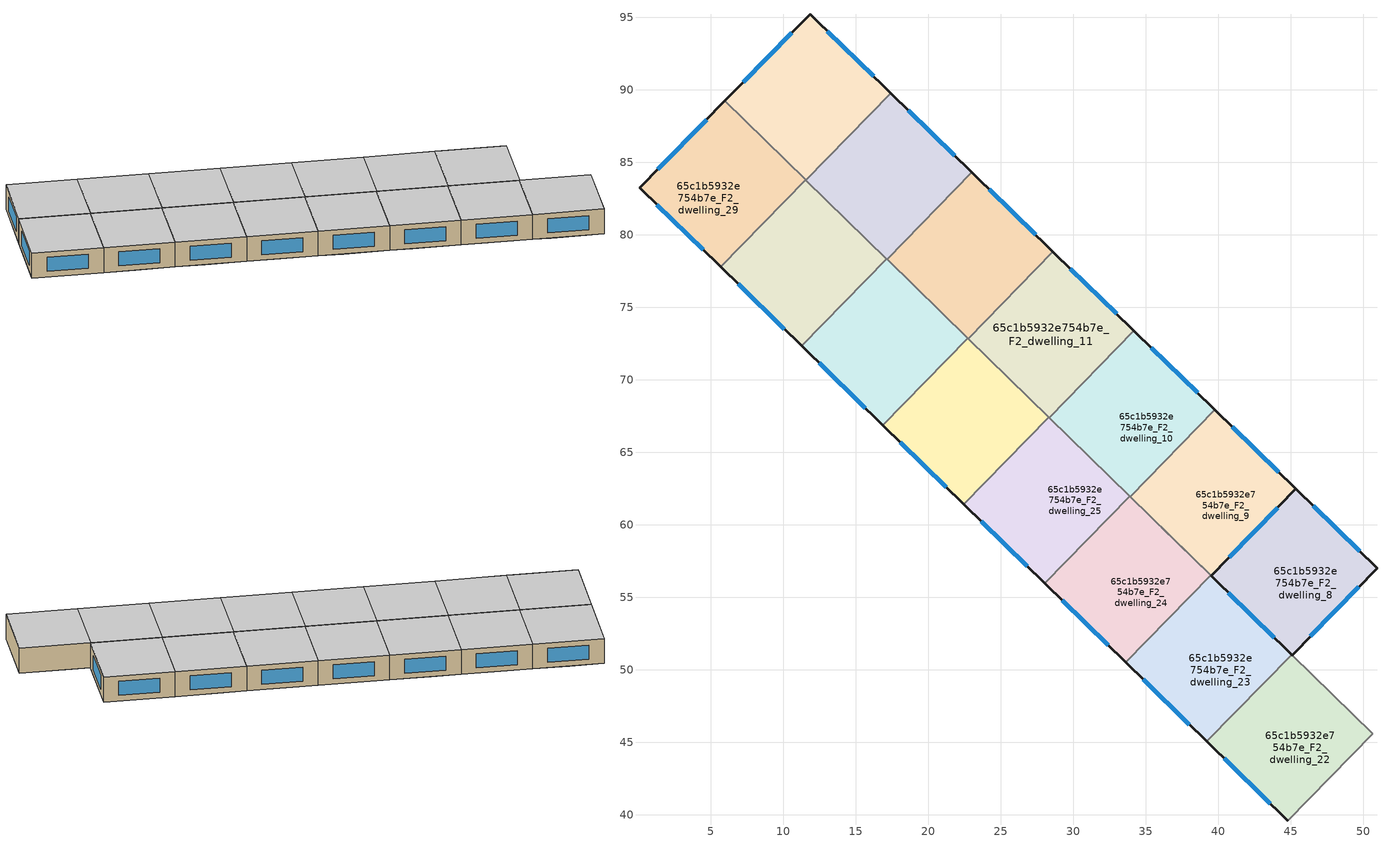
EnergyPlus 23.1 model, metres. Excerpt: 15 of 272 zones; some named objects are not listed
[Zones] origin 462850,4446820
65c1b5932e754b7e_F2_dwelling_10
 floor adiabatic (EU_floor_Construction): 39.79,67.93 33.93,61.94 30.31,65.47 36.16,71.47 z6
 floor to 65c1b5932e754b7e_F1_dwelling_23 (EU_floor_Construction): 36.16,71.47 30.31,65.47 28.34,67.39 34.2,73.39 z6
 wall outside (EU_wall_Construction): 39.79,67.93 34.2,73.39 z6:9
 wall to 65c1b5932e754b7e_F2_dwelling_9 (EU_wall_Construction): 33.93,61.94 39.79,67.93 z6:9
 wall to 65c1b5932e754b7e_F2_dwelling_11 (EU_wall_Construction): 34.2,73.39 28.34,67.39 z6:9
 wall to 65c1b5932e754b7e_F2_dwelling_25 (EU_wall_Construction): 28.34,67.39 33.9,61.97 z6:9
 wall to 65c1b5932e754b7e_F2_dwelling_24 (EU_wall_Construction): 33.9,61.97 33.93,61.94 z6:9
 window (EU_Window_Construction): 38.59,69.1 35.4,72.22 z6.64:8.36
 ceiling to 65c1b5932e754b7e_F3_dwelling_10 (EU_floor_Construction): 33.93,61.94 39.79,67.93 34.2,73.39 28.34,67.39 z9
65c1b5932e754b7e_F2_dwelling_11
 floor adiabatic (EU_floor_Construction): 34.2,73.39 28.34,67.39 22.76,72.85 28.61,78.84 z6
 wall outside (EU_wall_Construction): 34.2,73.39 28.61,78.84 z6:9
 wall to 65c1b5932e754b7e_F2_dwelling_12 (EU_wall_Construction): 28.61,78.84 22.76,72.85 z6:9
 wall to 65c1b5932e754b7e_F2_dwelling_26 (EU_wall_Construction): 22.76,72.85 28.31,67.42 z6:9
 wall to 65c1b5932e754b7e_F2_dwelling_25 (EU_wall_Construction): 28.31,67.42 28.34,67.39 z6:9
 window (EU_Window_Construction): 33,74.56 29.81,77.68 z6.64:8.36
 ceiling to 65c1b5932e754b7e_F3_dwelling_11 (EU_floor_Construction): 28.34,67.39 34.2,73.39 28.61,78.84 22.76,72.85 z9
65c1b5932e754b7e_F2_dwelling_12
 floor adiabatic (EU_floor_Construction): 28.61,78.84 22.76,72.85 19.5,76.03 25.35,82.03 z6
 floor to 65c1b5932e754b7e_F1_dwelling_27 (EU_floor_Construction): 25.35,82.03 19.5,76.03 17.17,78.31 23.02,84.3 z6
 wall outside (EU_wall_Construction): 28.61,78.84 23.02,84.3 z6:9
 wall to 65c1b5932e754b7e_F2_dwelling_13 (EU_wall_Construction): 23.02,84.3 17.17,78.31 z6:9
 wall to 65c1b5932e754b7e_F2_dwelling_27 (EU_wall_Construction): 17.17,78.31 22.73,72.88 z6:9
 wall to 65c1b5932e754b7e_F2_dwelling_26 (EU_wall_Construction): 22.73,72.88 22.76,72.85 z6:9
 window (EU_Window_Construction): 27.42,80.01 24.22,83.13 z6.64:8.36
 ceiling to 65c1b5932e754b7e_F3_dwelling_12 (EU_floor_Construction): 22.76,72.85 28.61,78.84 23.02,84.3 17.17,78.31 z9
65c1b5932e754b7e_F2_dwelling_13
 floor to 65c1b5932e754b7e_F1_dwelling_27 (EU_floor_Construction): 23.02,84.3 17.17,78.31 14.09,81.31 19.95,87.31 z6
 floor to 65c1b5932e754b7e_F1_dwelling_29 (EU_floor_Construction): 19.95,87.31 14.09,81.31 11.58,83.76 17.44,89.76 z6
 wall outside (EU_wall_Construction): 23.02,84.3 17.44,89.76 z6:9
 wall to 65c1b5932e754b7e_F2_dwelling_14 (EU_wall_Construction): 17.44,89.76 11.58,83.76 z6:9
 wall to 65c1b5932e754b7e_F2_dwelling_28 (EU_wall_Construction): 11.58,83.76 17.14,78.33 z6:9
 wall to 65c1b5932e754b7e_F2_dwelling_27 (EU_wall_Construction): 17.14,78.33 17.17,78.31 z6:9
 window (EU_Window_Construction): 21.83,85.47 18.63,88.59 z6.64:8.36
 ceiling to 65c1b5932e754b7e_F3_dwelling_13 (EU_floor_Construction): 17.17,78.31 23.02,84.3 17.44,89.76 11.58,83.76 z9
65c1b5932e754b7e_F2_dwelling_14
 floor to 65c1b5932e754b7e_F1_dwelling_29 (EU_floor_Construction): 17.44,89.76 11.58,83.76 8.69,86.59 14.54,92.59 z6
 floor to 65c1b5932e754b7e_F1_dwelling_30 (EU_floor_Construction): 14.54,92.59 8.69,86.59 5.98,89.23 11.86,95.2 z6
 wall outside (EU_wall_Construction): 17.44,89.76 11.86,95.2 5.98,89.23 z6:9
 wall to 65c1b5932e754b7e_F2_dwelling_29 (EU_wall_Construction): 5.98,89.23 11.56,83.79 z6:9
 wall to 65c1b5932e754b7e_F2_dwelling_28 (EU_wall_Construction): 11.56,83.79 11.58,83.76 z6:9
 window (EU_Window_Construction): 10.6,93.92 7.24,90.51 / 16.24,90.92 13.05,94.04 z6.64:8.36
 ceiling to 65c1b5932e754b7e_F3_dwelling_14 (EU_floor_Construction): 11.58,83.76 17.44,89.76 11.86,95.2 5.98,89.23 z9
65c1b5932e754b7e_F2_dwelling_22
 floor to 65c1b5932e754b7e_F1_dwelling_14 (EU_floor_Construction): 50.65,45.6 44.8,39.61 40.67,43.64 46.53,49.63 z6
 floor to 65c1b5932e754b7e_F1_dwelling_16 (EU_floor_Construction): 46.53,49.63 40.67,43.64 39.21,45.06 45.07,51.06 z6
 wall outside (EU_wall_Construction): 39.21,45.06 44.8,39.61 / 45.1,51.03 45.07,51.06 z6:9
 wall to 65c1b5932e754b7e_F2_dwelling_21 (EU_wall_Construction): 44.8,39.61 50.66,45.6 z6:9
 wall to 65c1b5932e754b7e_F2_dwelling_23 (EU_wall_Construction): 45.07,51.06 39.21,45.06 z6:9
 wall to 65c1b5932e754b7e_F2_dwelling_7 (EU_wall_Construction): 50.66,45.6 45.1,51.03 z6:9
 window (EU_Window_Construction): 40.41,43.89 43.6,40.78 z6.64:8.36
 ceiling to 65c1b5932e754b7e_F3_dwelling_22 (EU_floor_Construction): 44.8,39.61 50.66,45.6 45.07,51.06 39.21,45.06 z9
65c1b5932e754b7e_F2_dwelling_23
 floor to 65c1b5932e754b7e_F1_dwelling_16 (EU_floor_Construction): 45.07,51.06 39.21,45.06 35.27,48.92 41.12,54.91 z6
 floor to 65c1b5932e754b7e_F1_dwelling_18 (EU_floor_Construction): 41.12,54.91 35.27,48.92 33.63,50.52 39.48,56.51 z6
 wall outside (EU_wall_Construction): 33.63,50.52 39.21,45.06 / 45.07,51.06 39.52,56.48 z6:9
 wall to 65c1b5932e754b7e_F2_dwelling_24 (EU_wall_Construction): 39.48,56.51 33.63,50.52 z6:9
 wall to 65c1b5932e754b7e_F2_dwelling_8 (EU_wall_Construction): 39.52,56.48 39.48,56.51 z6:9
 window (EU_Window_Construction): 34.82,49.35 38.02,46.23 / 43.88,52.22 40.71,55.32 z6.64:8.36
 ceiling to 65c1b5932e754b7e_F3_dwelling_23 (EU_floor_Construction): 39.21,45.06 45.07,51.06 39.48,56.51 33.63,50.52 z9
65c1b5932e754b7e_F2_dwelling_24
 floor to 65c1b5932e754b7e_F1_dwelling_18 (EU_floor_Construction): 39.48,56.51 33.63,50.52 29.86,54.2 35.72,60.19 z6
 floor to 65c1b5932e754b7e_F1_dwelling_20 (EU_floor_Construction): 35.72,60.19 29.86,54.2 28.04,55.97 33.9,61.97 z6
 wall outside (EU_wall_Construction): 28.04,55.97 33.63,50.52 z6:9
 wall to 65c1b5932e754b7e_F2_dwelling_25 (EU_wall_Construction): 33.9,61.97 28.04,55.97 z6:9
 wall to 65c1b5932e754b7e_F2_dwelling_9 (EU_wall_Construction): 39.48,56.51 33.93,61.94 z6:9
 window (EU_Window_Construction): 29.24,54.81 32.43,51.69 z6.64:8.36
 ceiling to 65c1b5932e754b7e_F3_dwelling_24 (EU_floor_Construction): 33.63,50.52 39.48,56.51 33.9,61.97 28.04,55.97 z9
65c1b5932e754b7e_F2_dwelling_25
 floor to 65c1b5932e754b7e_F1_dwelling_22 (EU_floor_Construction): 30.31,65.47 24.46,59.48 22.46,61.43 28.31,67.42 z6
 floor adiabatic (EU_floor_Construction): 30.31,65.47 28.31,67.42 33.9,61.97 28.04,55.97 24.46,59.48 z6
 wall outside (EU_wall_Construction): 22.46,61.43 28.04,55.97 z6:9
 wall to 65c1b5932e754b7e_F2_dwelling_26 (EU_wall_Construction): 28.31,67.42 22.46,61.43 z6:9
 window (EU_Window_Construction): 23.65,60.26 26.85,57.14 z6.64:8.36
 ceiling to 65c1b5932e754b7e_F3_dwelling_25 (EU_floor_Construction): 28.04,55.97 33.9,61.97 28.31,67.42 22.46,61.43 z9
65c1b5932e754b7e_F2_dwelling_26
 floor to 65c1b5932e754b7e_F1_dwelling_22 (EU_floor_Construction): 28.31,67.42 22.46,61.43 19.05,64.76 24.9,70.75 z6
 floor to 65c1b5932e754b7e_F1_dwelling_24 (EU_floor_Construction): 24.9,70.75 19.05,64.76 16.87,66.88 22.73,72.88 z6
 wall outside (EU_wall_Construction): 16.87,66.88 22.46,61.43 z6:9
 wall to 65c1b5932e754b7e_F2_dwelling_27 (EU_wall_Construction): 22.73,72.88 16.87,66.88 z6:9
 window (EU_Window_Construction): 18.07,65.72 21.26,62.6 z6.64:8.36
 ceiling to 65c1b5932e754b7e_F3_dwelling_26 (EU_floor_Construction): 22.46,61.43 28.31,67.42 22.73,72.88 16.87,66.88 z9
65c1b5932e754b7e_F2_dwelling_27
 floor to 65c1b5932e754b7e_F1_dwelling_24 (EU_floor_Construction): 22.73,72.88 16.87,66.88 13.64,70.04 19.5,76.03 z6
 floor to 65c1b5932e754b7e_F1_dwelling_26 (EU_floor_Construction): 19.5,76.03 13.64,70.04 11.29,72.34 17.14,78.33 z6
 wall outside (EU_wall_Construction): 11.28,72.34 16.87,66.88 z6:9
 wall to 65c1b5932e754b7e_F2_dwelling_28 (EU_wall_Construction): 17.14,78.33 11.28,72.34 z6:9
 window (EU_Window_Construction): 12.48,71.17 15.67,68.05 z6.64:8.36
 ceiling to 65c1b5932e754b7e_F3_dwelling_27 (EU_floor_Construction): 16.87,66.88 22.73,72.88 17.14,78.33 11.28,72.34 z9
65c1b5932e754b7e_F2_dwelling_28
 floor to 65c1b5932e754b7e_F1_dwelling_26 (EU_floor_Construction): 17.14,78.33 11.29,72.34 8.24,75.32 14.09,81.31 z6
 floor to 65c1b5932e754b7e_F1_dwelling_28 (EU_floor_Construction): 12.13,79.31 8.24,75.32 5.7,77.79 9.59,81.78 z6
 floor to 65c1b5932e754b7e_F1_dwelling_30 (EU_floor_Construction): 14.09,81.31 12.13,79.31 9.59,81.78 11.55,83.79 z6
 wall outside (EU_wall_Construction): 5.7,77.79 11.28,72.34 z6:9
 wall to 65c1b5932e754b7e_F2_dwelling_29 (EU_wall_Construction): 11.55,83.79 5.7,77.79 z6:9
 window (EU_Window_Construction): 6.9,76.63 10.09,73.51 z6.64:8.36
 ceiling to 65c1b5932e754b7e_F3_dwelling_28 (EU_floor_Construction): 11.28,72.34 17.14,78.33 11.55,83.79 5.7,77.79 z9
65c1b5932e754b7e_F2_dwelling_29
 floor to 65c1b5932e754b7e_F1_dwelling_28 (EU_floor_Construction): 9.59,81.78 5.7,77.79 0.1,83.26 4.01,87.23 z6
 floor to 65c1b5932e754b7e_F1_dwelling_30 (EU_floor_Construction): 11.55,83.79 9.59,81.78 4.01,87.23 5.98,89.23 z6
 wall outside (EU_wall_Construction): 5.98,89.23 0.1,83.26 5.7,77.79 z6:9
 window (EU_Window_Construction): 1.3,82.09 4.5,78.96 / 4.72,87.95 1.36,84.54 z6.64:8.36
 ceiling to 65c1b5932e754b7e_F3_dwelling_29 (EU_floor_Construction): 5.7,77.79 11.55,83.79 5.98,89.23 0.1,83.26 z9
65c1b5932e754b7e_F2_dwelling_8
 floor to 65c1b5932e754b7e_F1_dwelling_17 (EU_floor_Construction): 50.96,57.02 45.1,51.03 45.07,51.06 41.12,54.91 46.98,60.91 z6
 floor to 65c1b5932e754b7e_F1_dwelling_19 (EU_floor_Construction): 46.98,60.91 41.12,54.91 38.93,57.06 39.52,56.48 45.37,62.48 z6
 wall outside (EU_wall_Construction): 45.07,51.06 45.1,51.03 50.96,57.02 45.37,62.48 39.52,56.48 45.07,51.06 z6:9
 wall to 65c1b5932e754b7e_F2_dwelling_9 (EU_wall_Construction): 39.52,56.48 39.48,56.51 z6:9
 wall adiabatic (EU_wall_Construction): 39.48,56.51 36.09,59.83 39.48,56.51 z6:9
 window (EU_Window_Construction): 46.36,52.31 49.7,55.74 / 49.76,58.19 46.57,61.31 / 44.12,61.19 40.77,57.77 / 40.71,55.32 43.88,52.22 z6.64:8.36
 ceiling to 65c1b5932e754b7e_F3_dwelling_8 (EU_floor_Construction): 45.1,51.03 50.96,57.02 45.37,62.48 39.52,56.48 45.07,51.06 z9
65c1b5932e754b7e_F2_dwelling_9
 floor to 65c1b5932e754b7e_F1_dwelling_19 (EU_floor_Construction): 45.37,62.48 39.52,56.48 35.72,60.19 41.57,66.19 z6
 floor adiabatic (EU_floor_Construction): 41.57,66.19 35.72,60.19 33.93,61.94 39.79,67.93 z6
 wall outside (EU_wall_Construction): 39.52,56.48 45.37,62.48 39.79,67.93 z6:9
 window (EU_Window_Construction): 40.77,57.77 44.12,61.19 / 44.18,63.65 40.98,66.76 z6.64:8.36
 ceiling to 65c1b5932e754b7e_F3_dwelling_9 (EU_floor_Construction): 39.52,56.48 45.37,62.48 39.79,67.93 33.93,61.94 z9
[Building]
EU S2 Campaign: North Axis=0; Terrain=City; Solar Distribution=FullExterior
[Site:Location]
Yerevan-Zvartnots.Intl.AP: Latitude=40.15; Longitude=44.383; Time Zone=4; Elevation=854
[SizingPeriod:WeatherFileDays]
AnnualSizingPeriod: Begin Month=1; Begin Day of Month=1; End Month=12; End Day of Month=31; Day of Week for Start Day=Monday; Use Weather File Daylight Saving Period=No; Use Weather File Rain and Snow Indicators=No
[MATERIAL]
EU_InternalMass_Material: Roughness=MediumRough; Thickness=0.1; Conductivity=1; Density=1800; Specific Heat=900; Thermal Absorptance=0.9; Solar Absorptance=0.7; Visible Absorptance=0.7
[MATERIAL:NOMASS] Roughness=MediumRough; Thermal Absorptance=0.9; Solar Absorptance=0.7; Visible Absorptance=0.7
Name | Thermal Resistance
EU_wall_NoMass | 1.05043
EU_floor_NoMass | 0.478065
[WINDOWMATERIAL:SIMPLEGLAZINGSYSTEM]
EU_Window_SimpleGlazing: UFactor=2.5566; Solar Heat Gain Coefficient=0.75; Visible Transmittance=0.75
[CONSTRUCTION]
EU_wall_Construction: EU_wall_NoMass
EU_floor_Construction: EU_floor_NoMass
EU_Window_Construction: EU_Window_SimpleGlazing
EU_InternalMass_Construction: EU_InternalMass_Material
[ZONE] Type=1; Multiplier=1; Ceiling Height=autocalculate; Floor Area=autocalculate; Part of Total Floor Area=Yes
Name | Volume
65c1b5932e754b7e_F2_dwelling_10; 65c1b5932e754b7e_F2_dwelling_11 | 196.3
65c1b5932e754b7e_F2_dwelling_12; 65c1b5932e754b7e_F2_dwelling_8 | 196.319
65c1b5932e754b7e_F2_dwelling_13 | 196.302
65c1b5932e754b7e_F2_dwelling_14; 65c1b5932e754b7e_F2_dwelling_24 | 196.315
65c1b5932e754b7e_F2_dwelling_22 | 196.321
65c1b5932e754b7e_F2_dwelling_23 | 196.299
65c1b5932e754b7e_F2_dwelling_25 | 196.279
65c1b5932e754b7e_F2_dwelling_26 | 196.332
65c1b5932e754b7e_F2_dwelling_27 | 196.314
65c1b5932e754b7e_F2_dwelling_28 | 196.297
65c1b5932e754b7e_F2_dwelling_29 | 196.293
65c1b5932e754b7e_F2_dwelling_9 | 196.294
[INTERNALMASS] Construction=EU_InternalMass_Construction
Name | Zone or ZoneList | Surface Area
65c1b5932e754b7e_F2_dwelling_8_EU_InternalMass | 65c1b5932e754b7e_F2_dwelling_8 | 65.4443
65c1b5932e754b7e_F2_dwelling_9_EU_InternalMass | 65c1b5932e754b7e_F2_dwelling_9 | 65.4328
65c1b5932e754b7e_F2_dwelling_10_EU_InternalMass | 65c1b5932e754b7e_F2_dwelling_10 | 65.4332
65c1b5932e754b7e_F2_dwelling_11_EU_InternalMass | 65c1b5932e754b7e_F2_dwelling_11 | 65.4335
65c1b5932e754b7e_F2_dwelling_12_EU_InternalMass | 65c1b5932e754b7e_F2_dwelling_12 | 65.4396
65c1b5932e754b7e_F2_dwelling_13_EU_InternalMass | 65c1b5932e754b7e_F2_dwelling_13 | 65.434
65c1b5932e754b7e_F2_dwelling_14_EU_InternalMass | 65c1b5932e754b7e_F2_dwelling_14 | 65.4386
65c1b5932e754b7e_F2_dwelling_22_EU_InternalMass | 65c1b5932e754b7e_F2_dwelling_22 | 65.4381
65c1b5932e754b7e_F2_dwelling_23_EU_InternalMass | 65c1b5932e754b7e_F2_dwelling_23 | 65.4324
65c1b5932e754b7e_F2_dwelling_24_EU_InternalMass | 65c1b5932e754b7e_F2_dwelling_24 | 65.4383
65c1b5932e754b7e_F2_dwelling_25_EU_InternalMass | 65c1b5932e754b7e_F2_dwelling_25 | 65.4263
65c1b5932e754b7e_F2_dwelling_26_EU_InternalMass | 65c1b5932e754b7e_F2_dwelling_26 | 65.444
65c1b5932e754b7e_F2_dwelling_27_EU_InternalMass | 65c1b5932e754b7e_F2_dwelling_27 | 65.4381
65c1b5932e754b7e_F2_dwelling_28_EU_InternalMass | 65c1b5932e754b7e_F2_dwelling_28 | 65.4324
65c1b5932e754b7e_F2_dwelling_29_EU_InternalMass | 65c1b5932e754b7e_F2_dwelling_29 | 65.4308
[OTHEREQUIPMENT] Fuel Type=Electricity; Design Level Calculation Method=Watts/Area; Power per Zone Floor Area=1; Fraction Latent=0; Fraction Radiant=0; Fraction Lost=0; Carbon Dioxide Generation Rate=0; EndUse Subcategory=EU_Step8_InternalGains
Name | Zone or ZoneList or Space or SpaceList | Schedule
EU_Step8_InternalGain_65c1b5932e754b7e_F2_dwelling_8_f000 | 65c1b5932e754b7e_F2_dwelling_8 | EU_Step8_GainSchedule_65c1b5932e754b7e_F2_dwelling_8_f000
EU_Step8_InternalGain_65c1b5932e754b7e_F2_dwelling_9_f000 | 65c1b5932e754b7e_F2_dwelling_9 | EU_Step8_GainSchedule_65c1b5932e754b7e_F2_dwelling_9_f000
EU_Step8_InternalGain_65c1b5932e754b7e_F2_dwelling_10_f000 | 65c1b5932e754b7e_F2_dwelling_10 | EU_Step8_GainSchedule_65c1b5932e754b7e_F2_dwelling_10_f000
EU_Step8_InternalGain_65c1b5932e754b7e_F2_dwelling_11_f000 | 65c1b5932e754b7e_F2_dwelling_11 | EU_Step8_GainSchedule_65c1b5932e754b7e_F2_dwelling_11_f000
EU_Step8_InternalGain_65c1b5932e754b7e_F2_dwelling_12_f000 | 65c1b5932e754b7e_F2_dwelling_12 | EU_Step8_GainSchedule_65c1b5932e754b7e_F2_dwelling_12_f000
EU_Step8_InternalGain_65c1b5932e754b7e_F2_dwelling_13_f000 | 65c1b5932e754b7e_F2_dwelling_13 | EU_Step8_GainSchedule_65c1b5932e754b7e_F2_dwelling_13_f000
EU_Step8_InternalGain_65c1b5932e754b7e_F2_dwelling_14_f000 | 65c1b5932e754b7e_F2_dwelling_14 | EU_Step8_GainSchedule_65c1b5932e754b7e_F2_dwelling_14_f000
EU_Step8_InternalGain_65c1b5932e754b7e_F2_dwelling_22_f000 | 65c1b5932e754b7e_F2_dwelling_22 | EU_Step8_GainSchedule_65c1b5932e754b7e_F2_dwelling_22_f000
EU_Step8_InternalGain_65c1b5932e754b7e_F2_dwelling_23_f000 | 65c1b5932e754b7e_F2_dwelling_23 | EU_Step8_GainSchedule_65c1b5932e754b7e_F2_dwelling_23_f000
EU_Step8_InternalGain_65c1b5932e754b7e_F2_dwelling_24_f000 | 65c1b5932e754b7e_F2_dwelling_24 | EU_Step8_GainSchedule_65c1b5932e754b7e_F2_dwelling_24_f000
EU_Step8_InternalGain_65c1b5932e754b7e_F2_dwelling_25_f000 | 65c1b5932e754b7e_F2_dwelling_25 | EU_Step8_GainSchedule_65c1b5932e754b7e_F2_dwelling_25_f000
EU_Step8_InternalGain_65c1b5932e754b7e_F2_dwelling_26_f000 | 65c1b5932e754b7e_F2_dwelling_26 | EU_Step8_GainSchedule_65c1b5932e754b7e_F2_dwelling_26_f000
EU_Step8_InternalGain_65c1b5932e754b7e_F2_dwelling_27_f000 | 65c1b5932e754b7e_F2_dwelling_27 | EU_Step8_GainSchedule_65c1b5932e754b7e_F2_dwelling_27_f000
EU_Step8_InternalGain_65c1b5932e754b7e_F2_dwelling_28_f000 | 65c1b5932e754b7e_F2_dwelling_28 | EU_Step8_GainSchedule_65c1b5932e754b7e_F2_dwelling_28_f000
EU_Step8_InternalGain_65c1b5932e754b7e_F2_dwelling_29_f000 | 65c1b5932e754b7e_F2_dwelling_29 | EU_Step8_GainSchedule_65c1b5932e754b7e_F2_dwelling_29_f000
[ZONEVENTILATION:DESIGNFLOWRATE] Schedule=EU_AlwaysOn; Design Flow Rate Calculation Method=AirChanges/Hour; Air Changes per Hour=0.557805; Ventilation Type=Natural; Fan Pressure Rise=0; Fan Total Efficiency=1; Constant Term Coefficient=1; Temperature Term Coefficient=0; Velocity Term Coefficient=0; Velocity Squared Term Coefficient=0; Minimum Indoor Temperature=-100; Maximum Indoor Temperature=100; Delta Temperature=-100; Minimum Outdoor Temperature=-100; Maximum Outdoor Temperature=100; Maximum Wind Speed=40
Name | Zone or ZoneList or Space or SpaceList
EU_ConstantAir_65c1b5932e754b7e_F2_dwelling_8 | 65c1b5932e754b7e_F2_dwelling_8
EU_ConstantAir_65c1b5932e754b7e_F2_dwelling_9 | 65c1b5932e754b7e_F2_dwelling_9
EU_ConstantAir_65c1b5932e754b7e_F2_dwelling_10 | 65c1b5932e754b7e_F2_dwelling_10
EU_ConstantAir_65c1b5932e754b7e_F2_dwelling_11 | 65c1b5932e754b7e_F2_dwelling_11
EU_ConstantAir_65c1b5932e754b7e_F2_dwelling_12 | 65c1b5932e754b7e_F2_dwelling_12
EU_ConstantAir_65c1b5932e754b7e_F2_dwelling_13 | 65c1b5932e754b7e_F2_dwelling_13
EU_ConstantAir_65c1b5932e754b7e_F2_dwelling_14 | 65c1b5932e754b7e_F2_dwelling_14
EU_ConstantAir_65c1b5932e754b7e_F2_dwelling_22 | 65c1b5932e754b7e_F2_dwelling_22
EU_ConstantAir_65c1b5932e754b7e_F2_dwelling_23 | 65c1b5932e754b7e_F2_dwelling_23
EU_ConstantAir_65c1b5932e754b7e_F2_dwelling_24 | 65c1b5932e754b7e_F2_dwelling_24
EU_ConstantAir_65c1b5932e754b7e_F2_dwelling_25 | 65c1b5932e754b7e_F2_dwelling_25
EU_ConstantAir_65c1b5932e754b7e_F2_dwelling_26 | 65c1b5932e754b7e_F2_dwelling_26
EU_ConstantAir_65c1b5932e754b7e_F2_dwelling_27 | 65c1b5932e754b7e_F2_dwelling_27
EU_ConstantAir_65c1b5932e754b7e_F2_dwelling_28 | 65c1b5932e754b7e_F2_dwelling_28
EU_ConstantAir_65c1b5932e754b7e_F2_dwelling_29 | 65c1b5932e754b7e_F2_dwelling_29
[HVACTEMPLATE:ZONE:IDEALLOADSAIRSYSTEM] System Availability Schedule=EU_AlwaysOn; Maximum Heating Supply Air Temperature=50; Minimum Cooling Supply Air Temperature=13; Maximum Heating Supply Air Humidity Ratio=0.0156; Minimum Cooling Supply Air Humidity Ratio=0.0077; Heating Limit=NoLimit; Cooling Limit=NoLimit; Heating Availability Schedule=EU_AlwaysOn; Cooling Availability Schedule=EU_CoolingOff; Dehumidification Control Type=ConstantSensibleHeatRatio; Cooling Sensible Heat Ratio=0.7; Dehumidification Setpoint=60; Humidification Control Type=None; Humidification Setpoint=30; Outdoor Air Method=None; Outdoor Air Flow Rate per Person=0.00944; Outdoor Air Flow Rate per Zone Floor Area=0; Outdoor Air Flow Rate per Zone=0; Demand Controlled Ventilation Type=None; Outdoor Air Economizer Type=NoEconomizer; Heat Recovery Type=None; Sensible Heat Recovery Effectiveness=0.7; Latent Heat Recovery Effectiveness=0.65
Name | Template Thermostat
65c1b5932e754b7e_F2_dwelling_8 | EU_HeatOnly_65c1b5932e754b7e_F2_dwelling_8
65c1b5932e754b7e_F2_dwelling_9 | EU_HeatOnly_65c1b5932e754b7e_F2_dwelling_9
65c1b5932e754b7e_F2_dwelling_10 | EU_HeatOnly_65c1b5932e754b7e_F2_dwelling_10
65c1b5932e754b7e_F2_dwelling_11 | EU_HeatOnly_65c1b5932e754b7e_F2_dwelling_11
65c1b5932e754b7e_F2_dwelling_12 | EU_HeatOnly_65c1b5932e754b7e_F2_dwelling_12
65c1b5932e754b7e_F2_dwelling_13 | EU_HeatOnly_65c1b5932e754b7e_F2_dwelling_13
65c1b5932e754b7e_F2_dwelling_14 | EU_HeatOnly_65c1b5932e754b7e_F2_dwelling_14
65c1b5932e754b7e_F2_dwelling_22 | EU_HeatOnly_65c1b5932e754b7e_F2_dwelling_22
65c1b5932e754b7e_F2_dwelling_23 | EU_HeatOnly_65c1b5932e754b7e_F2_dwelling_23
65c1b5932e754b7e_F2_dwelling_24 | EU_HeatOnly_65c1b5932e754b7e_F2_dwelling_24
65c1b5932e754b7e_F2_dwelling_25 | EU_HeatOnly_65c1b5932e754b7e_F2_dwelling_25
65c1b5932e754b7e_F2_dwelling_26 | EU_HeatOnly_65c1b5932e754b7e_F2_dwelling_26
65c1b5932e754b7e_F2_dwelling_27 | EU_HeatOnly_65c1b5932e754b7e_F2_dwelling_27
65c1b5932e754b7e_F2_dwelling_28 | EU_HeatOnly_65c1b5932e754b7e_F2_dwelling_28
65c1b5932e754b7e_F2_dwelling_29 | EU_HeatOnly_65c1b5932e754b7e_F2_dwelling_29
[SIZING:ZONE] Zone Cooling Design Supply Air Temperature Input Method=SupplyAirTemperature; Zone Cooling Design Supply Air Temperature=13; Zone Heating Design Supply Air Temperature Input Method=SupplyAirTemperature; Zone Heating Design Supply Air Temperature=50; Zone Cooling Design Supply Air Humidity Ratio=0.008; Zone Heating Design Supply Air Humidity Ratio=0.008; Cooling Design Air Flow Method=DesignDay; Cooling Design Air Flow Rate=0; Cooling Minimum Air Flow per Zone Floor Area=0.000762; Cooling Minimum Air Flow=0; Cooling Minimum Air Flow Fraction=0.2; Heating Design Air Flow Method=DesignDay; Heating Design Air Flow Rate=0; Heating Maximum Air Flow per Zone Floor Area=0.002032; Heating Maximum Air Flow=0.141576; Heating Maximum Air Flow Fraction=0.3; Account for Dedicated Outdoor Air System=No; Dedicated Outdoor Air System Control Strategy=NeutralSupplyAir; Dedicated Outdoor Air Low Setpoint Temperature for Design=autosize; Dedicated Outdoor Air High Setpoint Temperature for Design=autosize; Zone Load Sizing Method=Sensible Load Only No Latent Load; Zone Latent Cooling Design Supply Air Humidity Ratio Input Method=HumidityRatioDifference; Zone Cooling Design Supply Air Humidity Ratio Difference=0.005; Zone Latent Heating Design Supply Air Humidity Ratio Input Method=HumidityRatioDifference; Zone Humidification Design Supply Air Humidity Ratio Difference=0.005
65c1b5932e754b7e_F2_dwelling_8; 65c1b5932e754b7e_F2_dwelling_9; 65c1b5932e754b7e_F2_dwelling_10; 65c1b5932e754b7e_F2_dwelling_11; 65c1b5932e754b7e_F2_dwelling_12; 65c1b5932e754b7e_F2_dwelling_13; 65c1b5932e754b7e_F2_dwelling_14; 65c1b5932e754b7e_F2_dwelling_22; 65c1b5932e754b7e_F2_dwelling_23; 65c1b5932e754b7e_F2_dwelling_24; 65c1b5932e754b7e_F2_dwelling_25; 65c1b5932e754b7e_F2_dwelling_26; 65c1b5932e754b7e_F2_dwelling_27; 65c1b5932e754b7e_F2_dwelling_28; 65c1b5932e754b7e_F2_dwelling_29
[SCHEDULE:CONSTANT]
Name | Hourly Value
EU_AlwaysOn | 1
EU_CoolingOff | 0
[SCHEDULE:FILE] Column Number=1; Rows to Skip at Top=0; Number of Hours of Data=8760; Column Separator=Comma; Interpolate to Timestep=No; Minutes per Item=60; Adjust Schedule for Daylight Savings=Yes
Name | File
EU_Step8_GainSchedule_65c1b5932e754b7e_F2_dwelling_8_f000 | ../../schedules/65c1b5932e754b7e/65c1b5932e754b7e_F2_dwelling_8_f000_gain.csv
EU_Step8_GainSchedule_65c1b5932e754b7e_F2_dwelling_9_f000 | ../../schedules/65c1b5932e754b7e/65c1b5932e754b7e_F2_dwelling_9_f000_gain.csv
EU_Step8_GainSchedule_65c1b5932e754b7e_F2_dwelling_10_f000 | ../../schedules/65c1b5932e754b7e/65c1b5932e754b7e_F2_dwelling_10_f000_gain.csv
EU_Step8_GainSchedule_65c1b5932e754b7e_F2_dwelling_11_f000 | ../../schedules/65c1b5932e754b7e/65c1b5932e754b7e_F2_dwelling_11_f000_gain.csv
EU_Step8_GainSchedule_65c1b5932e754b7e_F2_dwelling_12_f000 | ../../schedules/65c1b5932e754b7e/65c1b5932e754b7e_F2_dwelling_12_f000_gain.csv
EU_Step8_GainSchedule_65c1b5932e754b7e_F2_dwelling_13_f000 | ../../schedules/65c1b5932e754b7e/65c1b5932e754b7e_F2_dwelling_13_f000_gain.csv
EU_Step8_GainSchedule_65c1b5932e754b7e_F2_dwelling_14_f000 | ../../schedules/65c1b5932e754b7e/65c1b5932e754b7e_F2_dwelling_14_f000_gain.csv
EU_Step8_GainSchedule_65c1b5932e754b7e_F2_dwelling_22_f000 | ../../schedules/65c1b5932e754b7e/65c1b5932e754b7e_F2_dwelling_22_f000_gain.csv
EU_Step8_GainSchedule_65c1b5932e754b7e_F2_dwelling_23_f000 | ../../schedules/65c1b5932e754b7e/65c1b5932e754b7e_F2_dwelling_23_f000_gain.csv
EU_Step8_GainSchedule_65c1b5932e754b7e_F2_dwelling_24_f000 | ../../schedules/65c1b5932e754b7e/65c1b5932e754b7e_F2_dwelling_24_f000_gain.csv
EU_Step8_GainSchedule_65c1b5932e754b7e_F2_dwelling_25_f000 | ../../schedules/65c1b5932e754b7e/65c1b5932e754b7e_F2_dwelling_25_f000_gain.csv
EU_Step8_GainSchedule_65c1b5932e754b7e_F2_dwelling_26_f000 | ../../schedules/65c1b5932e754b7e/65c1b5932e754b7e_F2_dwelling_26_f000_gain.csv
EU_Step8_GainSchedule_65c1b5932e754b7e_F2_dwelling_27_f000 | ../../schedules/65c1b5932e754b7e/65c1b5932e754b7e_F2_dwelling_27_f000_gain.csv
EU_Step8_GainSchedule_65c1b5932e754b7e_F2_dwelling_28_f000 | ../../schedules/65c1b5932e754b7e/65c1b5932e754b7e_F2_dwelling_28_f000_gain.csv
EU_Step8_GainSchedule_65c1b5932e754b7e_F2_dwelling_29_f000 | ../../schedules/65c1b5932e754b7e/65c1b5932e754b7e_F2_dwelling_29_f000_gain.csv
